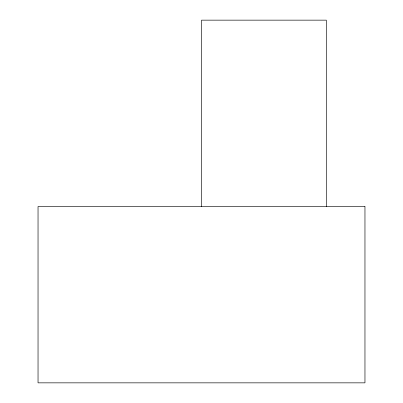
<?xml version="1.0" encoding="UTF-8"?>
<svg xmlns="http://www.w3.org/2000/svg" width="403" height="403" viewBox="0 0 403 403"><rect width="100%" height="100%" fill="white"/><g stroke="black" fill="none" stroke-linecap="round" stroke-linejoin="round"><path stroke-width="0.6" d="M326.349 206.517L326.349 20.15L201.5 20.15L201.5 206.517M364.962 206.517L38.038 206.517L38.038 382.85L364.962 382.85L364.962 206.517"/></g></svg>
